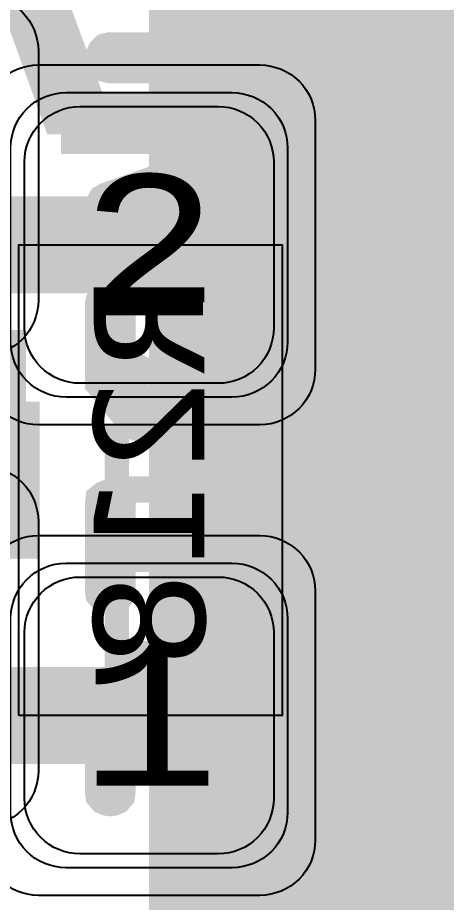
# Model space of a CAD drawing. Extents: x -28 to 199, y -61 to 255.
# Drawn here: x 160.025 to 161.573, y 224.725 to 227.921 of the extents above; entities that cross this region are included whole.
import ezdxf
from ezdxf.enums import TextEntityAlignment as Align

# ---------------------------------------------------------------- set-up
doc = ezdxf.new("R2010")
doc.units = 0
doc.header["$MEASUREMENT"] = 0
for name, color, linetype in [('ASSEMBLY_OUTLINES_BTM', 191, 'CONTINUOUS'), ('ASSEMBLY_PART_NUMBERS_TOP', 102, 'CONTINUOUS'), ('ASSEMBLY_REF_DES_BTM', 191, 'CONTINUOUS'), ('DRILL_DRAWING', 21, 'CONTINUOUS'), ('GENERATED_SILKSCREEN_BTM', 255, 'CONTINUOUS'), ('GENERATED_SILKSCREEN_TOP', 140, 'CONTINUOUS'), ('PART_PADS_SMD_BTM', 10, 'CONTINUOUS'), ('PIN_NUMBERS_BTM', 8, 'CONTINUOUS'), ('PIN_NUMBERS_TOP', 8, 'CONTINUOUS'), ('PLACEMENT_OUTLINES_BTM', 222, 'CONTINUOUS'), ('PLANE_SHAPES_LAYER_2', 230, 'CONTINUOUS'), ('PLANE_SHAPES_LAYER_3', 81, 'CONTINUOUS'), ('SILKSCREEN_OUTLINES_BTM', 211, 'CONTINUOUS'), ('SILKSCREEN_REF_DES_TOP', 150, 'CONTINUOUS'), ('SOLDERMASK_PADS_BTM', 12, 'CONTINUOUS'), ('SOLDERMASK_PADS_TOP', 180, 'CONTINUOUS'), ('SOLDERPASTE_PADS_BTM', 12, 'CONTINUOUS'), ('TRACES_LAYER_BOTTOM', 10, 'CONTINUOUS'), ('TRACES_LAYER_TOP', 150, 'CONTINUOUS')]:
    doc.layers.add(name, color=color, linetype=linetype)
doc.styles.add('COURIER_NEW', font='COUR.TTF')
doc.styles.add('VERDANA', font='verdana.TTF')
doc.styles.add('VERIBEST_GERBER_0', font='txt')

msp = doc.modelspace()

# ---------------------------------------------------------------- hatches: boundary and pattern name
at = {"layer": 'PLANE_SHAPES_LAYER_2'}
h = msp.add_hatch(color=256, dxfattribs=at)
h.paths.add_polyline_path([(169.5, 129.25), (149.5, 129.25), (142.25, 122), (142.25, 90.5), (147.5, 90.5), (147.5, 80), (154, 80), (154, 69.25), (131.75, 69.25), (131.75, 73.25), (121.25, 73.25), (121.25, 81), (110.5, 81), (110.5, 125.75), (106.5, 125.75), (106.5, 128.75), (93.5, 128.75), (93.5, 120.25), (91.75, 120.25), (91.75, 121.5), (80, 121.5), (80, 118.25), (73.25, 118.25), (73.25, 124.5), (67.5, 124.5), (67.5, 128), (57.75, 128), (57.75, 120.25), (55.25, 120.25), (55.25, 121.5), (47.5, 121.5), (47.5, 119), (35, 119), (35, 134.75), (32.75, 134.75), (32.75, 159.75), (29.25, 159.75), (29.25, 175.25), (22.5, 175.25), (22.5, 195.25), (17.25, 195.25), (17.25, 198), (22.5, 198), (22.5, 216.5), (40.25, 216.5), (40.25, 235.5), (54.5, 235.5), (54.5, 254), (87.25, 254), (87.25, 236.25), (86.25, 236.25), (86.25, 228.75), (81, 228.75), (81, 218.75), (95.25, 218.75), (95.25, 194.5), (87, 194.5), (87, 172), (131.1, 172), (131.1, 208.75), (115.5, 208.75), (115.5, 213.75), (106.75, 213.75), (106.75, 218.75), (110.25, 222.25), (110.25, 226.25), (142.5, 226.25), (142.5, 221.5), (160.5, 221.5), (160.5, 240.75), (169.5, 240.75)])
h.paths.add_polyline_path([(35.5, 149.5), (41.75, 149.5), (41.75, 152), (39.25, 152), (39.25, 154), (37.75, 154), (37.75, 152), (35.5, 152)], flags=16)
h.paths.add_polyline_path([(37.5, 125.75), (37.5, 128.75), (42.75, 128.75), (42.75, 125.75)], flags=16)
h.paths.add_polyline_path([(52, 127.75), (52, 130.75), (54.25, 130.75), (54.25, 127.75)], flags=16)
h.paths.add_polyline_path([(50.75, 219.5), (50.75, 226.5), (71.75, 226.5), (71.75, 219.5)], flags=16)
h.paths.add_polyline_path([(66.5, 150.75), (66.5, 177.5), (72.25, 177.5), (72.25, 150.75)], flags=16)
h.paths.add_polyline_path([(47.25, 185.25), (73, 185.25), (73, 188.25), (70.25, 188.25), (70.25, 191), (47.25, 191)], flags=16)
h.paths.add_polyline_path([(84.5, 208), (84.5, 212.75), (85, 212.75), (85, 208)], flags=16)
h.paths.add_polyline_path([(61.5, 137.25), (87.75, 137.25), (87.75, 140.5), (84.75, 140.5), (84.75, 143), (61.5, 143)], flags=16)
h.paths.add_polyline_path([(88.75, 127), (88.75, 130), (91, 130), (91, 127)], flags=16)
h.paths.add_polyline_path([(85.5, 130.25), (85.5, 132.5), (91, 132.5), (91, 130.25)], flags=16)
h.paths.add_polyline_path([(108.75, 142.25), (135.75, 142.25), (135.75, 145.75), (132.25, 145.75), (132.25, 149), (108.75, 149)], flags=16)
h.paths.add_polyline_path([(114.25, 126.75), (140.75, 126.75), (140.75, 129.75), (137.25, 129.75), (137.25, 133), (114.25, 133)], flags=16)
h.paths.add_polyline_path([(155.25, 180.25), (166.25, 180.25), (166.25, 186.25), (152.25, 186.25), (152.25, 183), (155.25, 183)], flags=16)
at = {"layer": 'PLANE_SHAPES_LAYER_3'}
h = msp.add_hatch(color=256, dxfattribs=at)
h.paths.add_polyline_path([(169.5, 129.25), (149.5, 129.25), (142.25, 122), (142.25, 90.5), (147.5, 90.5), (147.5, 80), (154, 80), (154, 69.25), (131.75, 69.25), (131.75, 73.25), (121.25, 73.25), (121.25, 81), (110.5, 81), (110.5, 125.75), (106.5, 125.75), (106.5, 128.75), (93.5, 128.75), (93.5, 120.25), (91.75, 120.25), (91.75, 121.5), (80, 121.5), (80, 118.25), (73.25, 118.25), (73.25, 124.5), (67.5, 124.5), (67.5, 127.75), (58.25, 127.75), (58.25, 130.25), (88.75, 130.25), (88.75, 127), (91, 127), (91, 132.5), (55, 132.5), (55, 131.25), (52, 131.25), (52, 127.75), (55, 127.75), (55, 127.25), (57.75, 127.25), (57.75, 120.25), (55.25, 120.25), (55.25, 121.5), (47.5, 121.5), (47.5, 119), (35, 119), (35, 134.75), (32.75, 134.75), (32.75, 159.75), (29.25, 159.75), (29.25, 175.25), (22.5, 175.25), (22.5, 195.25), (17.25, 195.25), (17.25, 198), (22.5, 198), (22.5, 216.5), (40.25, 216.5), (40.25, 235.5), (54.5, 235.5), (54.5, 254), (87.25, 254), (87.25, 236.25), (86.25, 236.25), (86.25, 228.75), (81, 228.75), (81, 218.75), (95.25, 218.75), (95.25, 194.5), (87, 194.5), (87, 172), (131.1, 172), (131.1, 208.75), (115.5, 208.75), (115.5, 213.75), (106.75, 213.75), (106.75, 218.75), (110.25, 222.25), (110.25, 226.25), (142.5, 226.25), (142.5, 221.5), (160.5, 221.5), (160.5, 240.75), (169.5, 240.75)])
h.paths.add_polyline_path([(35.5, 149.5), (41.75, 149.5), (41.75, 152), (39.25, 152), (39.25, 154), (37.75, 154), (37.75, 152), (35.5, 152)], flags=16)
h.paths.add_polyline_path([(37.5, 125.75), (37.5, 128.75), (42.75, 128.75), (42.75, 125.75)], flags=16)
h.paths.add_polyline_path([(50.75, 219.5), (50.75, 226.5), (71.75, 226.5), (71.75, 219.5)], flags=16)
h.paths.add_polyline_path([(66.5, 150.75), (66.5, 177.5), (72.25, 177.5), (72.25, 150.75)], flags=16)
h.paths.add_polyline_path([(47.25, 185.25), (73, 185.25), (73, 188.25), (70.25, 188.25), (70.25, 191), (47.25, 191)], flags=16)
h.paths.add_polyline_path([(84.5, 208), (84.5, 212.75), (85, 212.75), (85, 208)], flags=16)
h.paths.add_polyline_path([(61.5, 137.25), (87.75, 137.25), (87.75, 140.5), (84.75, 140.5), (84.75, 143), (61.5, 143)], flags=16)
h.paths.add_polyline_path([(108.75, 142.25), (135.75, 142.25), (135.75, 145.75), (132.25, 145.75), (132.25, 149), (108.75, 149)], flags=16)
h.paths.add_polyline_path([(114.25, 126.75), (140.75, 126.75), (140.75, 129.75), (137.25, 129.75), (137.25, 133), (114.25, 133)], flags=16)
h.paths.add_polyline_path([(155.25, 180.25), (166.25, 180.25), (166.25, 186.25), (152.25, 186.25), (152.25, 183), (155.25, 183)], flags=16)

# ---------------------------------------------------------------- linework, layer by layer
at = {"layer": 'ASSEMBLY_OUTLINES_BTM'}
msp.add_lwpolyline([(160.03, 225.4), (160.03, 227.1), (160.98, 227.1), (160.98, 225.4)], close=True, dxfattribs=at)
at = {"layer": 'GENERATED_SILKSCREEN_BTM', "const_width": 0.15}
for points in [[(160.980005, 225.957902, 1.22306e-05), (160.979995, 225.957911), (160.979995, 226.542089, 1.22306e-05), (160.980005, 226.542098), (160.980005, 225.957902)], [(160.030005, 225.966164, 1.1642e-05), (160.029995, 225.966156), (160.029995, 226.533844, 1.1642e-05), (160.030005, 226.533836), (160.030005, 225.966164)]]:
    msp.add_lwpolyline(points, format="xyb", dxfattribs=at)
at = {"layer": 'GENERATED_SILKSCREEN_TOP', "const_width": 0.15}
for points in [[(160.8392, 227.2256), (160.8408, 227.2232), (160.8448, 227.2224), (160.8488, 227.22), (160.8528, 227.22), (161.0176, 227.22), (161.0216, 227.22), (161.024, 227.2224), (161.0264, 227.2224), (161.0272, 227.2232), (161.028, 227.224), (161.0304, 227.2256), (161.14, 227.3616), (161.1416, 227.3656), (161.1424, 227.368), (161.1432, 227.372), (161.1432, 227.7752), (161.1416, 227.7824), (161.1376, 227.7864), (161.1336, 227.7912), (161.1272, 227.7928), (160.3592, 227.7928), (160.3528, 227.7912), (160.3488, 227.7872), (160.3464, 227.7824), (160.3456, 227.7768), (160.3464, 227.7704), (160.3488, 227.7648), (160.3528, 227.7608), (160.3592, 227.7592), (160.7272, 227.7592), (160.7272, 227.3832), (160.3544, 227.252), (160.3488, 227.2488), (160.3456, 227.2432), (160.3448, 227.2368), (160.3464, 227.232), (160.3496, 227.2272), (160.3536, 227.2232), (160.3584, 227.2208), (160.3648, 227.2224), (160.7376, 227.3536), (160.8392, 227.2256)], [(161.1104, 227.7592), (161.1104, 227.376), (161.0096, 227.252), (160.8608, 227.252), (160.7592, 227.376), (160.7592, 227.7592), (161.1104, 227.7592)], [(161.14, 226.6048), (161.0304, 226.4704), (161.0264, 226.4664), (161.02, 226.4656), (161.016, 226.4664), (161.012, 226.468), (161.008, 226.4704), (161.0048, 226.4744), (161.0024, 226.4784), (161.0016, 226.4824), (161.0016, 226.4864), (161.004, 226.4896), (161.1104, 226.6208), (161.1104, 226.88), (161.0096, 227.0032), (160.7224, 227.0032), (160.8112, 226.8944), (160.812, 226.8912), (160.8128, 226.8896), (160.8128, 226.8888), (160.8136, 226.8888), (160.8144, 226.8848), (160.8144, 226.6152), (160.8136, 226.612), (160.8128, 226.6112), (160.8128, 226.6104), (160.812, 226.608), (160.8112, 226.6048), (160.7024, 226.4704), (160.7008, 226.4696), (160.6992, 226.468), (160.6984, 226.4672), (160.6968, 226.4672), (160.6912, 226.4656), (160.6888, 226.4648), (160.4688, 226.4648), (160.4648, 226.4656), (160.4616, 226.4672), (160.4584, 226.468), (160.456, 226.4704), (160.3464, 226.6048), (160.3448, 226.6088), (160.344, 226.6096), (160.344, 226.6112), (160.344, 226.6128), (160.3432, 226.6136), (160.3432, 226.6152), (160.3432, 226.8848), (160.344, 226.888), (160.3448, 226.8912), (160.3464, 226.8944), (160.456, 227.0288), (160.4576, 227.0304), (160.4584, 227.032), (160.4608, 227.0336), (160.4664, 227.0352), (160.4688, 227.036), (161.0176, 227.036), (161.0216, 227.0352), (161.0248, 227.0336), (161.0272, 227.032), (161.028, 227.0304), (161.0304, 227.0288), (161.14, 226.8944), (161.1408, 226.8912), (161.1416, 226.8888), (161.1424, 226.888), (161.1432, 226.8848), (161.1432, 226.6152), (161.1424, 226.612), (161.1424, 226.6112), (161.1416, 226.6104), (161.1408, 226.608), (161.14, 226.6048)], [(160.6808, 227.0032), (160.4768, 227.0032), (160.376, 226.88), (160.376, 226.6216), (160.4768, 226.4968), (160.6808, 226.4968), (160.7824, 226.6216), (160.7824, 226.88), (160.6808, 227.0032)], [(160.376, 226.1648), (160.3752, 226.1712), (160.3712, 226.1744), (160.3656, 226.1768), (160.3592, 226.1776), (160.3536, 226.1768), (160.348, 226.1744), (160.344, 226.1712), (160.3432, 226.1648), (160.3432, 225.8528), (160.344, 225.8472), (160.348, 225.8424), (160.3536, 225.84), (160.3592, 225.8392), (160.3656, 225.84), (160.3712, 225.8424), (160.3752, 225.8472), (160.376, 225.8528), (160.376, 225.9936), (161.1272, 225.9936), (161.1328, 225.9944), (161.1368, 225.9968), (161.1392, 226.0008), (161.14, 226.0064), (161.1408, 226.0104), (161.1408, 226.0144), (161.1392, 226.0176), (161.136, 226.0208), (160.9168, 226.1768), (160.9112, 226.1792), (160.9064, 226.1792), (160.9008, 226.1768), (160.8968, 226.1728), (160.8936, 226.168), (160.892, 226.1624), (160.8936, 226.1568), (160.8976, 226.1528), (161.0768, 226.0248), (160.376, 226.0248), (160.376, 226.1648)], [(160.376, 225.4368), (160.3752, 225.4432), (160.3712, 225.4464), (160.3656, 225.4488), (160.3592, 225.4496), (160.3536, 225.4488), (160.348, 225.4464), (160.344, 225.4432), (160.3432, 225.4368), (160.3432, 225.1248), (160.344, 225.1192), (160.348, 225.1144), (160.3536, 225.112), (160.3592, 225.1112), (160.3656, 225.112), (160.3712, 225.1144), (160.3752, 225.1192), (160.376, 225.1248), (160.376, 225.2656), (161.1272, 225.2656), (161.1328, 225.2664), (161.1368, 225.2688), (161.1392, 225.2728), (161.14, 225.2784), (161.1408, 225.2824), (161.1408, 225.2864), (161.1392, 225.2896), (161.136, 225.2928), (160.9168, 225.4488), (160.9112, 225.4512), (160.9064, 225.4512), (160.9008, 225.4488), (160.8968, 225.4448), (160.8936, 225.44), (160.892, 225.4344), (160.8936, 225.4288), (160.8976, 225.4248), (161.0768, 225.2968), (160.376, 225.2968), (160.376, 225.4368)]]:
    msp.add_lwpolyline(points, dxfattribs=at)
msp.add_lwpolyline([(159.980005, 226.207902, 1.22306e-05), (159.979995, 226.207911), (159.979995, 226.792089, 1.22306e-05), (159.980005, 226.792098), (159.980005, 226.207902)], format="xyb", dxfattribs=at)
at = {"layer": 'PART_PADS_SMD_BTM'}
for points in [[(160.2, 226.55, -0.4142135624), (160, 226.75), (160, 227.45, -0.4142135624), (160.2, 227.65), (160.8, 227.65, -0.4142135624), (161, 227.45), (161, 226.75, -0.4142135624), (160.8, 226.55)], [(160.2, 224.85, -0.4142135624), (160, 225.05), (160, 225.75, -0.4142135624), (160.2, 225.95), (160.8, 225.95, -0.4142135624), (161, 225.75), (161, 225.05, -0.4142135624), (160.8, 224.85)]]:
    msp.add_lwpolyline(points, format="xyb", close=True, dxfattribs=at)
at = {"layer": 'PLACEMENT_OUTLINES_BTM'}
msp.add_lwpolyline([(160.03, 225.4), (160.03, 227.1), (160.98, 227.1), (160.98, 225.4)], close=True, dxfattribs=at)
at = {"layer": 'SILKSCREEN_OUTLINES_BTM'}
msp.add_lwpolyline([(160.03, 225.4), (160.03, 227.1), (160.98, 227.1), (160.98, 225.4)], close=True, dxfattribs=at)
at = {"layer": 'SOLDERMASK_PADS_BTM'}
for points in [[(160.1, 226.45, -0.4142135624), (159.9, 226.65), (159.9, 227.55, -0.4142135624), (160.1, 227.75), (160.9, 227.75, -0.4142135624), (161.1, 227.55), (161.1, 226.65, -0.4142135624), (160.9, 226.45)], [(160.1, 224.75, -0.4142135624), (159.9, 224.95), (159.9, 225.85, -0.4142135624), (160.1, 226.05), (160.9, 226.05, -0.4142135624), (161.1, 225.85), (161.1, 224.95, -0.4142135624), (160.9, 224.75)]]:
    msp.add_lwpolyline(points, format="xyb", close=True, dxfattribs=at)
at = {"layer": 'SOLDERMASK_PADS_TOP'}
for points in [[(159.9, 228, -0.4142135624), (160.1, 227.8), (160.1, 226.9, -0.4142135624), (159.9, 226.7), (159.1, 226.7, -0.4142135624), (158.9, 226.9), (158.9, 227.8, -0.4142135624), (159.1, 228)], [(159.9, 226.3, -0.4142135624), (160.1, 226.1), (160.1, 225.2, -0.4142135624), (159.9, 225), (159.1, 225, -0.4142135624), (158.9, 225.2), (158.9, 226.1, -0.4142135624), (159.1, 226.3)]]:
    msp.add_lwpolyline(points, format="xyb", close=True, dxfattribs=at)
at = {"layer": 'SOLDERPASTE_PADS_BTM'}
for points in [[(160.25, 226.6, -0.4142135624), (160.05, 226.8), (160.05, 227.4, -0.4142135624), (160.25, 227.6), (160.75, 227.6, -0.4142135624), (160.95, 227.4), (160.95, 226.8, -0.4142135624), (160.75, 226.6)], [(160.25, 224.9, -0.4142135624), (160.05, 225.1), (160.05, 225.7, -0.4142135624), (160.25, 225.9), (160.75, 225.9, -0.4142135624), (160.95, 225.7), (160.95, 225.1, -0.4142135624), (160.75, 224.9)]]:
    msp.add_lwpolyline(points, format="xyb", close=True, dxfattribs=at)
at = {"layer": 'TRACES_LAYER_BOTTOM', "const_width": 0.35}
for points in [[(159, 227.1), (160.5, 227.1)], [(159, 225.4), (160.5, 225.4)]]:
    msp.add_lwpolyline(points, dxfattribs=at)
at = {"layer": 'TRACES_LAYER_TOP', "const_width": 0.5}
msp.add_lwpolyline([(168.04, 239.25), (168.04, 237.051315), (167.792513, 236.803828), (164.211, 236.803828), (160.966674, 233.559502), (160.966674, 222.053368), (159.031016, 220.11771), (156.109608, 220.11771), (154.365, 218.373102), (154.365, 216.6)], dxfattribs=at)

# ---------------------------------------------------------------- texts
at = {"layer": 'ASSEMBLY_PART_NUMBERS_TOP', "style": 'VERIBEST_GERBER_0'}
msp.add_text('M80-5101242', height=2.032, dxfattribs=at).set_placement((149.25, 229.46), align=Align.TOP_LEFT)
at = {"layer": 'ASSEMBLY_REF_DES_BTM', "style": 'VERDANA', "text_generation_flag": 2}
msp.add_text('R218', height=0.4, rotation=90, dxfattribs=at).set_placement((160.3, 227), align=Align.TOP_LEFT)
at = {"layer": 'DRILL_DRAWING', "style": 'VERIBEST_GERBER_0'}
for p in [(159.5, 228.5), (159.4, 224.3)]:
    msp.add_text('A', height=2, dxfattribs=at).set_placement(p, align=Align.MIDDLE_CENTER)
at = {"layer": 'PIN_NUMBERS_BTM', "style": 'COURIER_NEW'}
for s, p in [('2', (160.5, 227.1)), ('1', (160.5, 225.4))]:
    msp.add_text(s, height=0.508, dxfattribs=at).set_placement(p, align=Align.MIDDLE_CENTER)
at = {"layer": 'PIN_NUMBERS_TOP', "style": 'COURIER_NEW'}
for s, p in [('2', (160.5, 227.1)), ('1', (160.5, 225.4))]:
    msp.add_text(s, height=0.508, dxfattribs=at).set_placement(p, align=Align.MIDDLE_CENTER)
at = {"layer": 'SILKSCREEN_REF_DES_TOP', "style": 'VERIBEST_GERBER_0'}
msp.add_text('R611', height=0.8, rotation=270, dxfattribs=at).set_placement((161.14, 227.9), align=Align.TOP_LEFT)

doc.saveas('drawing.dxf')
